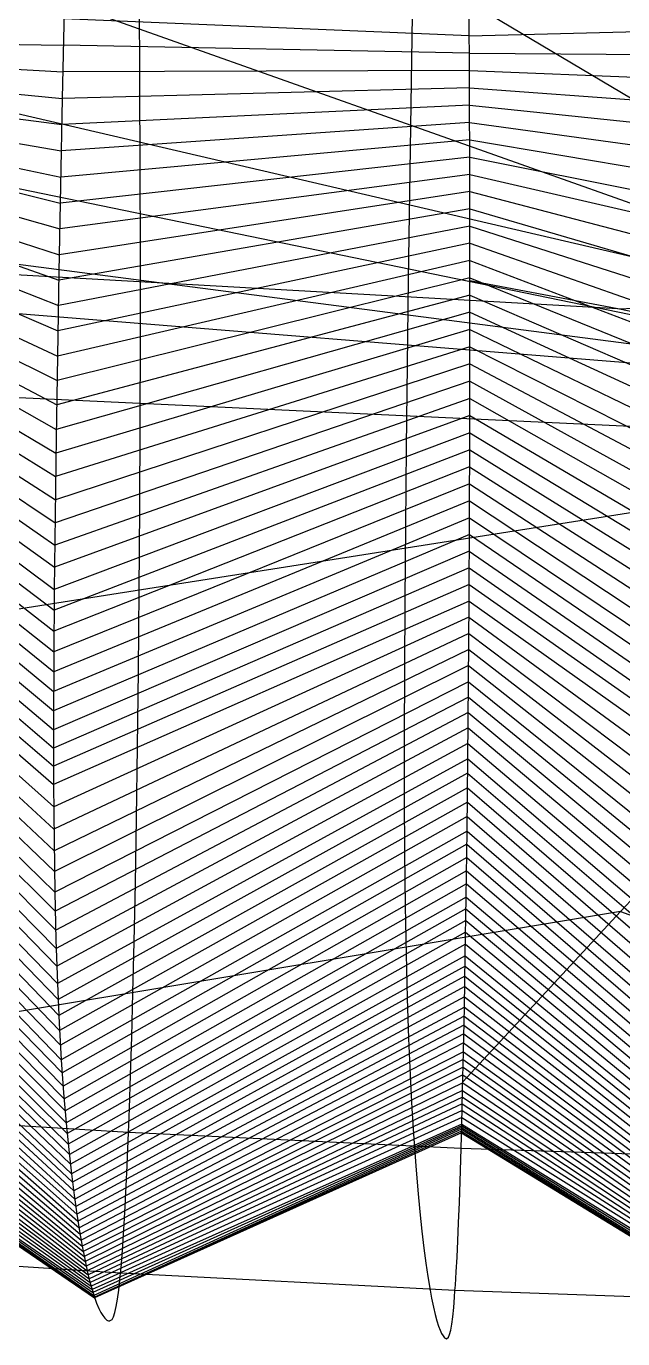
# Model space of a CAD drawing. Extents: x -483 to 483, y 0 to 271.
# Drawn here: x -128.5 to -75.7, y 2 to 118.3 of the extents above; entities that cross this region are included whole.
import ezdxf

# ---------------------------------------------------------------- set-up
doc = ezdxf.new("R2010")
doc.units = 0

msp = doc.modelspace()

# ---------------------------------------------------------------- linework, layer by layer
at = {"layer": 'default', "color": 30, "linetype": 'CONTINUOUS'}
msp.add_line((-36.129, 88.838, 703.288), (-153.186, 158.367, 435.962), dxfattribs=at)
at = {"layer": 'default', "color": 8, "linetype": 'CONTINUOUS'}
for p, q in [((-36.129, 88.838, 703.288), (-315.565, 153.848, 311.951)), ((-40.767, 85.692, 704.946), (-350.979, 149.457, 383.713)), ((-36.129, 88.838, 703.288), (-181.185, 140.264, 327.11)), ((-40.767, 85.692, 704.946), (-265.991, 114.892, 402.098)), ((-40.767, 85.692, 704.946), (-180.958, 96.986, 332.978)), ((-76.091, 93.263, 203.728), (-147.178, 97.245, 31.791)), ((-76.091, 93.263, 203.728), (-89.196, 95.723, 22.713)), ((-76.091, 93.263, 203.728), (-29.858, 94.956, 18.076)), ((-40.767, 85.692, 704.946), (-76.091, 93.263, 203.728)), ((-37.633, 81.059, 703.462), (-266.968, 91.838, 399.301)), ((-37.633, 81.059, 703.462), (-181.802, 58.383, 327.452)), ((-37.633, 81.059, 703.462), (-75.857, 39.86, 197.851)), ((-75.857, 39.86, 197.851), (-148.236, 27.837, 26.605)), ((-75.857, 39.86, 197.851), (-89.831, 24.776, 17.46)), ((-75.857, 39.86, 197.851), (-30.08, 23.234, 12.793))]:
    msp.add_line(p, q, dxfattribs=at)
at = {"layer": 'default', "color": 3, "linetype": 'CONTINUOUS'}
for p, q in [((-118.433, 113.322, 26.442), (-118.479, 120.939, 26.159)), ((-89.231, 112.815, 22.422), (-89.267, 120.505, 22.129)), ((-118.403, 105.742, 26.631), (-118.433, 113.322, 26.442)), ((-89.207, 105.163, 22.62), (-89.231, 112.815, 22.422)), ((-118.388, 98.176, 26.721), (-118.403, 105.742, 26.631)), ((-89.196, 97.524, 22.716), (-89.207, 105.163, 22.62)), ((-118.391, 90.612, 26.7), (-118.388, 98.176, 26.721)), ((-89.198, 89.889, 22.701), (-89.196, 97.524, 22.716)), ((-118.411, 83.07, 26.578), (-118.391, 90.612, 26.7)), ((-89.212, 82.274, 22.582), (-89.198, 89.889, 22.701)), ((-118.447, 75.608, 26.356), (-118.411, 83.07, 26.578)), ((-89.238, 74.74, 22.363), (-89.212, 82.274, 22.582)), ((-118.498, 68.3, 26.043), (-118.447, 75.608, 26.356)), ((-89.276, 67.361, 22.05), (-89.238, 74.74, 22.363)), ((-118.564, 61.225, 25.638), (-118.498, 68.3, 26.043)), ((-89.325, 60.219, 21.645), (-89.276, 67.361, 22.05)), ((-118.643, 54.468, 25.151), (-118.564, 61.225, 25.638)), ((-89.384, 53.397, 21.154), (-89.325, 60.219, 21.645)), ((-118.734, 48.126, 24.585), (-118.643, 54.468, 25.151)), ((-89.453, 46.993, 20.585), (-89.384, 53.397, 21.154)), ((-118.836, 42.34, 23.96), (-118.734, 48.126, 24.585)), ((-89.529, 41.152, 19.955), (-89.453, 46.993, 20.585)), ((-118.943, 37.188, 23.297), (-118.836, 42.34, 23.96)), ((-89.61, 35.95, 19.285), (-89.529, 41.152, 19.955)), ((-119.051, 32.681, 22.633), (-118.943, 37.188, 23.297)), ((-89.691, 31.399, 18.614), (-89.61, 35.95, 19.285)), ((-119.156, 28.768, 21.982), (-119.051, 32.681, 22.633)), ((-89.771, 27.448, 17.956), (-89.691, 31.399, 18.614)), ((-119.258, 25.377, 21.354), (-119.156, 28.768, 21.982)), ((-89.848, 24.024, 17.32), (-89.771, 27.448, 17.956)), ((-119.357, 22.421, 20.747), (-119.258, 25.377, 21.354)), ((-89.922, 21.04, 16.706), (-89.848, 24.024, 17.32)), ((-119.435, 20.29, 20.263), (-119.357, 22.421, 20.747)), ((-89.981, 18.887, 16.217), (-89.922, 21.04, 16.706))]:
    msp.add_line(p, q, dxfattribs=at)
at = {"layer": 'default', "color": 5, "linetype": 'CONTINUOUS'}
for p, q in [((-125.154, 119.726, -15.005), (-125.314, 111.893, -15.997)), ((-94.317, 119.249, -19.667), (-94.438, 111.341, -20.669)), ((-89.252, 117.429, 22.247), (-63.164, 118.106, -23.122)), ((-147.251, 116.98, 31.43), (-125.218, 116.593, -15.402)), ((-147.24, 115.475, 31.484), (-125.266, 114.243, -15.7)), ((-89.245, 115.891, 22.305), (-63.189, 115.718, -23.425)), ((-147.229, 113.97, 31.538), (-125.314, 111.893, -15.997)), ((-89.238, 114.353, 22.364), (-63.214, 113.329, -23.727)), ((-89.231, 112.815, 22.422), (-63.239, 110.94, -24.03)), ((-147.222, 112.473, 31.574), (-125.36, 109.569, -16.277)), ((-125.314, 111.893, -15.997), (-125.466, 104.146, -16.929)), ((-147.215, 110.975, 31.609), (-125.405, 107.245, -16.556)), ((-94.438, 111.341, -20.669), (-94.552, 103.519, -21.609)), ((-89.226, 111.285, 22.462), (-63.262, 108.577, -24.313)), ((-147.207, 109.477, 31.645), (-125.45, 104.921, -16.836)), ((-89.222, 109.754, 22.501), (-63.286, 106.215, -24.597)), ((-89.217, 108.224, 22.541), (-63.309, 103.852, -24.881)), ((-147.2, 107.98, 31.681), (-125.494, 102.621, -17.103)), ((-147.193, 106.482, 31.716), (-125.536, 100.333, -17.365)), ((-89.212, 106.694, 22.58), (-63.332, 101.514, -25.153)), ((-147.189, 104.988, 31.732), (-125.579, 98.045, -17.626)), ((-89.207, 105.163, 22.62), (-63.353, 99.188, -25.418)), ((-147.186, 103.493, 31.749), (-125.62, 95.775, -17.88)), ((-125.466, 104.146, -16.929), (-125.607, 96.52, -17.8)), ((-94.552, 103.519, -21.609), (-94.658, 95.819, -22.488)), ((-89.205, 103.635, 22.639), (-63.375, 96.862, -25.683)), ((-147.183, 101.998, 31.765), (-125.658, 93.54, -18.117)), ((-89.203, 102.108, 22.659), (-63.397, 94.555, -25.941)), ((-147.18, 100.503, 31.781), (-125.697, 91.305, -18.355)), ((-89.2, 100.58, 22.678), (-63.416, 92.282, -26.182)), ((-147.176, 99.008, 31.797), (-125.735, 89.069, -18.593)), ((-89.198, 99.052, 22.697), (-63.436, 90.01, -26.423)), ((-147.177, 97.514, 31.792), (-125.769, 86.905, -18.802)), ((-125.607, 96.52, -17.8), (-125.735, 89.069, -18.593)), ((-89.196, 97.524, 22.716), (-63.456, 87.738, -26.664)), ((-147.178, 96.02, 31.786), (-125.803, 84.74, -19.01)), ((-94.658, 95.819, -22.488), (-94.755, 88.297, -23.288)), ((-89.196, 95.997, 22.713), (-63.474, 85.537, -26.875)), ((-147.18, 94.525, 31.781), (-125.837, 82.576, -19.219)), ((-89.196, 94.47, 22.71), (-63.491, 83.337, -27.087)), ((-147.181, 93.031, 31.776), (-125.867, 80.474, -19.404)), ((-89.197, 92.943, 22.707), (-63.509, 81.137, -27.298)), ((-147.182, 91.537, 31.77), (-125.895, 78.402, -19.578)), ((-89.197, 91.416, 22.704), (-63.524, 78.999, -27.485)), ((-147.187, 90.047, 31.745), (-125.923, 76.331, -19.752)), ((-89.198, 89.889, 22.701), (-63.539, 76.894, -27.661)), ((-147.192, 88.557, 31.72), (-125.949, 74.295, -19.913)), ((-125.735, 89.069, -18.593), (-125.848, 81.855, -19.288)), ((-89.2, 88.366, 22.677), (-63.553, 74.788, -27.837)), ((-94.755, 88.297, -23.288), (-94.839, 81.012, -23.988)), ((-147.197, 87.067, 31.694), (-125.971, 72.332, -20.049)), ((-89.203, 86.843, 22.654), (-63.567, 72.719, -28)), ((-147.202, 85.577, 31.669), (-125.994, 70.369, -20.185)), ((-89.206, 85.32, 22.63), (-63.578, 70.723, -28.137)), ((-147.208, 84.087, 31.643), (-126.016, 68.405, -20.321)), ((-89.209, 83.797, 22.606), (-63.589, 68.727, -28.274)), ((-147.217, 82.612, 31.598), (-126.03, 66.559, -20.411)), ((-125.848, 81.855, -19.288), (-125.942, 74.95, -19.868)), ((-89.212, 82.274, 22.582), (-63.601, 66.732, -28.411)), ((-147.226, 81.138, 31.554), (-126.045, 64.712, -20.502)), ((-94.839, 81.012, -23.988), (-94.91, 74.041, -24.572)), ((-89.217, 80.767, 22.538), (-63.608, 64.855, -28.501)), ((-147.235, 79.664, 31.509), (-126.059, 62.866, -20.592)), ((-89.222, 79.261, 22.494), (-63.615, 62.978, -28.591)), ((-147.244, 78.19, 31.464), (-126.069, 61.099, -20.648)), ((-89.228, 77.754, 22.451), (-63.623, 61.101, -28.682)), ((-147.253, 76.715, 31.419), (-126.075, 59.371, -20.688)), ((-89.233, 76.247, 22.407), (-63.628, 59.304, -28.738)), ((-147.266, 75.272, 31.356), (-126.082, 57.643, -20.728)), ((-125.942, 74.95, -19.868), (-126.016, 68.405, -20.321)), ((-89.238, 74.74, 22.363), (-63.631, 57.548, -28.776)), ((-147.279, 73.828, 31.294), (-126.085, 55.954, -20.749)), ((-94.91, 74.041, -24.572), (-94.965, 67.433, -25.027)), ((-89.246, 73.264, 22.3), (-63.634, 55.791, -28.815)), ((-147.292, 72.384, 31.231), (-126.082, 54.346, -20.733)), ((-147.305, 70.94, 31.168), (-126.08, 52.737, -20.717)), ((-89.254, 71.789, 22.238), (-63.636, 54.075, -28.834)), ((-89.261, 70.313, 22.175), (-63.634, 52.44, -28.816)), ((-147.317, 69.496, 31.105), (-126.077, 51.128, -20.701)), ((-89.269, 68.837, 22.113), (-63.632, 50.805, -28.797)), ((-147.334, 68.099, 31.025), (-126.062, 49.141, -20.604)), ((-126.016, 68.405, -20.321), (-126.064, 62.251, -20.622)), ((-94.965, 67.433, -25.027), (-95.001, 61.219, -25.328)), ((-147.35, 66.701, 30.944), (-126.046, 47.154, -20.508)), ((-89.276, 67.361, 22.05), (-63.631, 49.17, -28.778)), ((-147.367, 65.303, 30.864), (-126.024, 45.243, -20.373)), ((-89.286, 65.933, 21.969), (-63.623, 47.15, -28.677)), ((-89.296, 64.504, 21.888), (-63.614, 45.131, -28.576)), ((-147.383, 63.906, 30.783), (-125.996, 43.409, -20.199)), ((-89.306, 63.076, 21.807), (-63.603, 43.189, -28.435)), ((-147.4, 62.508, 30.702), (-125.968, 41.575, -20.025)), ((-126.064, 62.251, -20.622), (-126.086, 56.491, -20.755)), ((-89.315, 61.647, 21.726), (-63.588, 41.324, -28.254)), ((-147.419, 61.173, 30.605), (-125.928, 39.89, -19.778)), ((-95.001, 61.219, -25.328), (-95.017, 55.404, -25.458)), ((-147.439, 59.839, 30.509), (-125.887, 38.205, -19.53)), ((-89.325, 60.219, 21.645), (-63.573, 39.46, -28.073)), ((-147.459, 58.504, 30.412), (-125.841, 36.59, -19.247)), ((-89.337, 58.854, 21.546), (-63.552, 37.748, -27.817)), ((-147.479, 57.169, 30.315), (-125.79, 35.044, -18.927)), ((-89.349, 57.49, 21.448), (-63.53, 36.035, -27.561)), ((-147.498, 55.834, 30.218), (-125.738, 33.499, -18.607)), ((-126.086, 56.491, -20.755), (-126.077, 51.128, -20.701)), ((-89.361, 56.126, 21.35), (-63.506, 34.394, -27.268)), ((-95.017, 55.404, -25.458), (-95.01, 49.99, -25.4)), ((-89.373, 54.761, 21.252), (-63.479, 32.824, -26.938)), ((-147.521, 54.581, 30.106), (-125.674, 32.087, -18.217)), ((-147.544, 53.328, 29.994), (-125.611, 30.674, -17.826)), ((-89.384, 53.397, 21.154), (-63.452, 31.254, -26.607)), ((-147.567, 52.075, 29.882), (-125.542, 29.323, -17.403)), ((-89.398, 52.116, 21.04), (-63.418, 29.819, -26.205)), ((-147.59, 50.822, 29.77), (-125.468, 28.032, -16.946)), ((-126.077, 51.128, -20.701), (-126.038, 46.161, -20.46)), ((-95.01, 49.99, -25.4), (-94.98, 44.975, -25.152)), ((-89.412, 50.836, 20.927), (-63.385, 28.383, -25.802)), ((-147.613, 49.57, 29.658), (-125.394, 26.741, -16.49)), ((-89.426, 49.555, 20.813), (-63.349, 27.01, -25.366)), ((-147.638, 48.427, 29.534), (-125.311, 25.568, -15.978)), ((-89.439, 48.274, 20.699), (-63.31, 25.699, -24.896)), ((-147.663, 47.284, 29.411), (-125.228, 24.395, -15.466)), ((-89.453, 46.993, 20.585), (-63.272, 24.387, -24.426)), ((-147.688, 46.141, 29.287), (-125.142, 23.279, -14.934)), ((-126.038, 46.161, -20.46), (-125.968, 41.575, -20.025)), ((-89.468, 45.825, 20.459), (-63.228, 23.196, -23.899)), ((-147.714, 44.998, 29.163), (-125.053, 22.219, -14.383)), ((-94.98, 44.975, -25.152), (-94.926, 40.346, -24.707)), ((-89.484, 44.657, 20.333), (-63.184, 22.004, -23.372)), ((-147.739, 43.855, 29.04), (-124.963, 21.159, -13.832)), ((-89.499, 43.488, 20.207), (-63.139, 20.87, -22.825)), ((-147.765, 42.837, 28.909), (-124.87, 20.206, -13.255)), ((-89.514, 42.32, 20.081), (-63.093, 19.794, -22.258)), ((-147.819, 40.802, 28.647), (-124.682, 18.35, -12.097)), ((-147.792, 41.82, 28.778), (-124.776, 19.252, -12.679)), ((-125.968, 41.575, -20.025), (-125.867, 37.362, -19.407)), ((-89.529, 41.152, 19.955), (-63.046, 18.717, -21.691)), ((-147.846, 39.784, 28.516), (-124.587, 17.498, -11.51)), ((-94.926, 40.346, -24.707), (-94.85, 36.093, -24.076)), ((-89.546, 40.111, 19.821), (-62.997, 17.749, -21.098)), ((-147.872, 38.767, 28.385), (-124.492, 16.646, -10.923)), ((-89.562, 39.071, 19.687), (-62.948, 16.78, -20.505)), ((-147.899, 37.876, 28.254), (-124.396, 15.885, -10.33)), ((-125.867, 37.362, -19.407), (-125.738, 33.499, -18.607)), ((-89.578, 38.031, 19.553), (-62.898, 15.864, -19.907)), ((-147.953, 36.096, 27.992), (-124.204, 14.407, -9.147)), ((-147.926, 36.986, 28.123), (-124.3, 15.125, -9.738)), ((-94.85, 36.093, -24.076), (-94.751, 32.194, -23.261)), ((-89.594, 36.991, 19.419), (-62.849, 14.999, -19.304)), ((-147.979, 35.205, 27.861), (-124.108, 13.731, -8.558)), ((-89.627, 35.04, 19.151), (-62.748, 13.361, -18.091)), ((-89.61, 35.95, 19.285), (-62.799, 14.134, -18.7)), ((-148.006, 34.315, 27.729), (-124.013, 13.055, -7.968)), ((-89.643, 34.13, 19.017), (-62.698, 12.589, -17.482)), ((-148.058, 32.769, 27.473), (-123.824, 11.859, -6.804)), ((-148.032, 33.542, 27.601), (-123.918, 12.457, -7.386)), ((-125.738, 33.499, -18.607), (-125.579, 29.968, -17.631)), ((-89.659, 33.22, 18.882), (-62.648, 11.86, -16.875)), ((-148.085, 31.996, 27.345), (-123.73, 11.295, -6.228)), ((-94.751, 32.194, -23.261), (-94.631, 28.63, -22.267)), ((-89.691, 31.399, 18.614), (-62.548, 10.488, -15.663)), ((-89.675, 32.309, 18.748), (-62.598, 11.174, -16.269)), ((-148.137, 30.45, 27.088), (-123.546, 10.237, -5.088)), ((-148.111, 31.223, 27.216), (-123.638, 10.766, -5.658)), ((-89.707, 30.609, 18.482), (-62.499, 9.881, -15.065)), ((-148.187, 29.11, 26.84), (-123.365, 9.306, -3.971)), ((-148.162, 29.78, 26.964), (-123.455, 9.771, -4.53)), ((-125.579, 29.968, -17.631), (-125.394, 26.741, -16.49)), ((-89.723, 29.819, 18.351), (-62.449, 9.273, -14.467)), ((-148.213, 28.441, 26.716), (-123.275, 8.869, -3.42)), ((-94.631, 28.63, -22.267), (-94.491, 25.373, -21.106)), ((-89.755, 28.238, 18.088), (-62.352, 8.164, -13.289)), ((-89.739, 29.029, 18.219), (-62.4, 8.701, -13.875)), ((-148.263, 27.101, 26.468), (-123.099, 8.052, -2.332)), ((-148.238, 27.771, 26.592), (-123.187, 8.46, -2.876)), ((-125.394, 26.741, -16.49), (-125.187, 23.808, -15.209)), ((-89.786, 26.763, 17.829), (-62.256, 7.154, -12.13)), ((-89.771, 27.448, 17.956), (-62.304, 7.627, -12.704)), ((-148.312, 25.933, 26.229), (-122.926, 7.337, -1.266)), ((-148.288, 26.517, 26.349), (-123.012, 7.695, -1.799)), ((-89.802, 26.079, 17.702), (-62.209, 6.682, -11.557)), ((-148.361, 24.765, 25.99), (-122.756, 6.694, -0.217)), ((-148.336, 25.349, 26.11), (-122.84, 7.004, -0.738)), ((-94.491, 25.373, -21.106), (-94.334, 22.413, -19.804)), ((-89.832, 24.709, 17.447), (-62.116, 5.824, -10.432)), ((-89.817, 25.394, 17.575), (-62.162, 6.238, -10.991)), ((-148.424, 23.339, 25.68), (-122.442, 5.658, 1.72)), ((-148.416, 23.508, 25.718), (-122.451, 5.685, 1.661)), ((-148.409, 23.676, 25.756), (-122.461, 5.712, 1.602)), ((-148.401, 23.845, 25.794), (-122.507, 5.857, 1.318)), ((-148.393, 24.013, 25.833), (-122.589, 6.121, 0.811)), ((-148.385, 24.182, 25.871), (-122.671, 6.385, 0.304)), ((-125.187, 23.808, -15.209), (-124.963, 21.159, -13.832)), ((-89.863, 23.427, 17.197), (-62.025, 5.047, -9.326)), ((-89.848, 24.024, 17.32), (-62.07, 5.41, -9.873)), ((-94.334, 22.413, -19.804), (-94.164, 19.74, -18.403)), ((-89.892, 22.233, 16.952), (-61.935, 4.346, -8.236)), ((-89.877, 22.83, 17.075), (-61.98, 4.685, -8.778)), ((-124.963, 21.159, -13.832), (-124.73, 18.775, -12.391)), ((-89.922, 21.04, 16.706), (-61.846, 3.718, -7.166)), ((-89.907, 21.636, 16.829), (-61.891, 4.032, -7.701)), ((-89.943, 20.277, 16.533), (-61.73, 3.002, -5.758)), ((-89.939, 20.43, 16.568), (-61.734, 3.021, -5.8)), ((-89.934, 20.582, 16.602), (-61.737, 3.04, -5.842)), ((-89.93, 20.735, 16.637), (-61.76, 3.183, -6.124)), ((-89.926, 20.887, 16.671), (-61.803, 3.451, -6.645)), ((-124.73, 18.775, -12.391), (-124.492, 16.646, -10.923)), ((-94.164, 19.74, -18.403), (-93.987, 17.334, -16.938)), ((-124.492, 16.646, -10.923), (-124.252, 14.745, -9.442)), ((-93.987, 17.334, -16.938), (-93.807, 15.185, -15.446)), ((-93.807, 15.185, -15.446), (-93.625, 13.267, -13.941)), ((-124.252, 14.745, -9.442), (-124.013, 13.055, -7.968)), ((-124.013, 13.055, -7.968), (-123.777, 11.56, -6.512)), ((-93.625, 13.267, -13.941), (-93.444, 11.563, -12.443)), ((-123.777, 11.56, -6.512), (-123.546, 10.237, -5.088)), ((-93.444, 11.563, -12.443), (-93.266, 10.054, -10.964)), ((-123.546, 10.237, -5.088), (-123.319, 9.073, -3.692)), ((-93.266, 10.054, -10.964), (-93.091, 8.719, -9.517)), ((-123.319, 9.073, -3.692), (-123.099, 8.052, -2.332)), ((-93.091, 8.719, -9.517), (-92.919, 7.545, -8.098)), ((-123.099, 8.052, -2.332), (-122.883, 7.159, -0.999)), ((-122.883, 7.159, -0.999), (-122.671, 6.385, 0.304)), ((-120.302, 6.325, 14.919), (-120.202, 7.253, 15.533)), ((-120.202, 7.253, 15.533), (-120.148, 7.833, 15.866)), ((-92.919, 7.545, -8.098), (-92.752, 6.516, -6.717)), ((-122.671, 6.385, 0.304), (-122.466, 5.725, 1.572)), ((-120.407, 5.534, 14.271), (-120.302, 6.325, 14.919)), ((-92.752, 6.516, -6.717), (-92.589, 5.615, -5.362)), ((-90.56, 5.722, 11.423), (-90.519, 6.308, 11.761)), ((-122.466, 5.725, 1.572), (-122.266, 5.171, 2.802)), ((-122.266, 5.171, 2.802), (-122.075, 4.721, 3.984)), ((-122.075, 4.721, 3.984), (-121.888, 4.361, 5.135)), ((-120.645, 4.359, 12.8), (-120.522, 4.877, 13.56)), ((-120.522, 4.877, 13.56), (-120.407, 5.534, 14.271)), ((-92.589, 5.615, -5.362), (-92.429, 4.834, -4.039)), ((-92.429, 4.834, -4.039), (-92.273, 4.169, -2.751)), ((-90.715, 3.985, 10.143), (-90.636, 4.785, 10.8)), ((-90.636, 4.785, 10.8), (-90.56, 5.722, 11.423)), ((-121.888, 4.361, 5.135), (-121.71, 4.075, 6.234)), ((-121.71, 4.075, 6.234), (-121.528, 3.853, 7.357)), ((-121.528, 3.853, 7.357), (-121.374, 3.69, 8.307)), ((-121.374, 3.69, 8.307), (-121.154, 3.6, 9.663)), ((-121.154, 3.6, 9.663), (-121.136, 3.605, 9.77)), ((-121.136, 3.605, 9.77), (-120.89, 3.725, 11.289)), ((-120.89, 3.725, 11.289), (-120.781, 3.975, 11.965)), ((-120.781, 3.975, 11.965), (-120.645, 4.359, 12.8)), ((-92.273, 4.169, -2.751), (-92.122, 3.611, -1.502)), ((-92.122, 3.611, -1.502), (-91.977, 3.157, -0.301)), ((-90.802, 3.322, 9.422), (-90.715, 3.985, 10.143)), ((-91.977, 3.157, -0.301), (-91.836, 2.795, 0.868)), ((-91.836, 2.795, 0.868), (-91.701, 2.507, 1.984)), ((-91.701, 2.507, 1.984), (-91.563, 2.284, 3.124)), ((-91.081, 2.157, 7.117), (-90.998, 2.411, 7.803)), ((-90.998, 2.411, 7.803), (-90.895, 2.798, 8.651)), ((-90.895, 2.798, 8.651), (-90.802, 3.322, 9.422)), ((-91.563, 2.284, 3.124), (-91.447, 2.12, 4.089)), ((-91.447, 2.12, 4.089), (-91.28, 2.03, 5.466)), ((-91.28, 2.03, 5.466), (-91.267, 2.035, 5.575)), ((-91.267, 2.035, 5.575), (-91.081, 2.157, 7.117))]:
    msp.add_line(p, q, dxfattribs=at)
at = {"layer": 'default', "color": 1, "linetype": 'CONTINUOUS'}
for p, q in [((-89.252, 117.429, 22.247), (-125.17, 118.943, -15.104)), ((-89.245, 115.891, 22.305), (-125.218, 116.593, -15.402)), ((-89.238, 114.353, 22.364), (-125.266, 114.243, -15.7)), ((-89.231, 112.815, 22.422), (-125.314, 111.893, -15.997)), ((-89.226, 111.285, 22.462), (-125.36, 109.569, -16.277)), ((-89.222, 109.754, 22.501), (-125.405, 107.245, -16.556)), ((-89.217, 108.224, 22.541), (-125.45, 104.921, -16.836)), ((-89.212, 106.694, 22.58), (-125.494, 102.621, -17.103)), ((-89.207, 105.163, 22.62), (-125.536, 100.333, -17.365)), ((-89.205, 103.635, 22.639), (-125.579, 98.045, -17.626)), ((-89.203, 102.108, 22.659), (-125.62, 95.775, -17.88)), ((-89.2, 100.58, 22.678), (-125.658, 93.54, -18.117)), ((-89.198, 99.052, 22.697), (-125.697, 91.305, -18.355)), ((-89.196, 97.524, 22.716), (-125.735, 89.069, -18.593)), ((-89.196, 95.997, 22.713), (-125.769, 86.905, -18.802)), ((-89.196, 94.47, 22.71), (-125.803, 84.74, -19.01)), ((-89.197, 92.943, 22.707), (-125.837, 82.576, -19.219)), ((-89.197, 91.416, 22.704), (-125.867, 80.474, -19.404)), ((-89.198, 89.889, 22.701), (-125.895, 78.402, -19.578)), ((-89.2, 88.366, 22.677), (-125.923, 76.331, -19.752)), ((-89.203, 86.843, 22.654), (-125.949, 74.295, -19.913)), ((-89.206, 85.32, 22.63), (-125.971, 72.332, -20.049)), ((-89.209, 83.797, 22.606), (-125.994, 70.369, -20.185)), ((-89.212, 82.274, 22.582), (-126.016, 68.405, -20.321)), ((-89.217, 80.767, 22.538), (-126.03, 66.559, -20.411)), ((-89.222, 79.261, 22.494), (-126.045, 64.712, -20.502)), ((-89.228, 77.754, 22.451), (-126.059, 62.866, -20.592)), ((-89.233, 76.247, 22.407), (-126.069, 61.099, -20.648)), ((-89.238, 74.74, 22.363), (-126.075, 59.371, -20.688)), ((-89.246, 73.264, 22.3), (-126.082, 57.643, -20.728)), ((-89.254, 71.789, 22.238), (-126.085, 55.954, -20.749)), ((-89.261, 70.313, 22.175), (-126.082, 54.346, -20.733)), ((-89.269, 68.837, 22.113), (-126.08, 52.737, -20.717)), ((-89.276, 67.361, 22.05), (-126.077, 51.128, -20.701)), ((-89.286, 65.933, 21.969), (-126.062, 49.141, -20.604)), ((-89.296, 64.504, 21.888), (-126.046, 47.154, -20.508)), ((-89.306, 63.076, 21.807), (-126.024, 45.243, -20.373)), ((-89.315, 61.647, 21.726), (-125.996, 43.409, -20.199)), ((-89.325, 60.219, 21.645), (-125.968, 41.575, -20.025)), ((-89.337, 58.854, 21.546), (-125.928, 39.89, -19.778)), ((-89.349, 57.49, 21.448), (-125.887, 38.205, -19.53)), ((-89.361, 56.126, 21.35), (-125.841, 36.59, -19.247)), ((-89.373, 54.761, 21.252), (-125.79, 35.044, -18.927)), ((-89.384, 53.397, 21.154), (-125.738, 33.499, -18.607)), ((-89.398, 52.116, 21.04), (-125.674, 32.087, -18.217)), ((-89.412, 50.836, 20.927), (-125.611, 30.674, -17.826)), ((-89.426, 49.555, 20.813), (-125.542, 29.323, -17.403)), ((-89.439, 48.274, 20.699), (-125.468, 28.032, -16.946)), ((-89.453, 46.993, 20.585), (-125.394, 26.741, -16.49)), ((-89.468, 45.825, 20.459), (-125.311, 25.568, -15.978)), ((-89.484, 44.657, 20.333), (-125.228, 24.395, -15.466)), ((-89.499, 43.488, 20.207), (-125.142, 23.279, -14.934)), ((-89.514, 42.32, 20.081), (-125.053, 22.219, -14.383)), ((-89.529, 41.152, 19.955), (-124.963, 21.159, -13.832)), ((-89.546, 40.111, 19.821), (-124.87, 20.206, -13.255)), ((-89.562, 39.071, 19.687), (-124.776, 19.252, -12.679)), ((-89.578, 38.031, 19.553), (-124.682, 18.35, -12.097)), ((-89.594, 36.991, 19.419), (-124.587, 17.498, -11.51)), ((-89.61, 35.95, 19.285), (-124.492, 16.646, -10.923)), ((-89.627, 35.04, 19.151), (-124.396, 15.885, -10.33)), ((-89.643, 34.13, 19.017), (-124.3, 15.125, -9.738)), ((-89.659, 33.22, 18.882), (-124.204, 14.407, -9.147)), ((-89.675, 32.309, 18.748), (-124.108, 13.731, -8.558)), ((-89.691, 31.399, 18.614), (-124.013, 13.055, -7.968)), ((-89.707, 30.609, 18.482), (-123.918, 12.457, -7.386)), ((-89.723, 29.819, 18.351), (-123.824, 11.859, -6.804)), ((-89.739, 29.029, 18.219), (-123.73, 11.295, -6.228)), ((-89.755, 28.238, 18.088), (-123.638, 10.766, -5.658)), ((-89.771, 27.448, 17.956), (-123.546, 10.237, -5.088)), ((-89.786, 26.763, 17.829), (-123.455, 9.771, -4.53)), ((-89.802, 26.079, 17.702), (-123.365, 9.306, -3.971)), ((-89.817, 25.394, 17.575), (-123.275, 8.869, -3.42)), ((-89.832, 24.709, 17.447), (-123.187, 8.46, -2.876)), ((-89.848, 24.024, 17.32), (-123.099, 8.052, -2.332)), ((-89.863, 23.427, 17.197), (-123.012, 7.695, -1.799)), ((-89.877, 22.83, 17.075), (-122.926, 7.337, -1.266)), ((-89.892, 22.233, 16.952), (-122.84, 7.004, -0.738)), ((-119.435, 20.29, 20.263), (-148.482, 22.077, 25.395)), ((-89.907, 21.636, 16.829), (-122.756, 6.694, -0.217)), ((-89.922, 21.04, 16.706), (-122.671, 6.385, 0.304)), ((-89.926, 20.887, 16.671), (-122.589, 6.121, 0.811)), ((-89.93, 20.735, 16.637), (-122.507, 5.857, 1.318)), ((-89.934, 20.582, 16.602), (-122.461, 5.712, 1.602)), ((-89.939, 20.43, 16.568), (-122.451, 5.685, 1.661)), ((-89.943, 20.277, 16.533), (-122.442, 5.658, 1.72)), ((-119.554, 17.374, 19.531), (-119.435, 20.29, 20.263)), ((-89.981, 18.887, 16.217), (-119.435, 20.29, 20.263)), ((-90.071, 15.943, 15.476), (-89.981, 18.887, 16.217)), ((-60.157, 17.878, 13.299), (-89.981, 18.887, 16.217)), ((-119.637, 15.555, 19.018), (-119.554, 17.374, 19.531)), ((-119.728, 13.771, 18.457), (-119.637, 15.555, 19.018)), ((-90.133, 14.107, 14.956), (-90.071, 15.943, 15.476)), ((-90.202, 12.305, 14.388), (-90.133, 14.107, 14.956)), ((-119.82, 12.181, 17.892), (-119.728, 13.771, 18.457)), ((-119.912, 10.753, 17.319), (-119.82, 12.181, 17.892)), ((-90.271, 10.7, 13.815), (-90.202, 12.305, 14.388)), ((-120.008, 9.468, 16.733), (-119.912, 10.753, 17.319)), ((-90.341, 9.257, 13.234), (-90.271, 10.7, 13.815)), ((-120.148, 7.833, 15.866), (-149.364, 9.776, 21.072)), ((-120.104, 8.304, 16.137), (-120.008, 9.468, 16.733)), ((-120.148, 7.833, 15.866), (-120.104, 8.304, 16.137)), ((-90.413, 7.959, 12.64), (-90.341, 9.257, 13.234)), ((-90.519, 6.308, 11.761), (-120.148, 7.833, 15.866)), ((-90.486, 6.784, 12.036), (-90.413, 7.959, 12.64)), ((-90.519, 6.308, 11.761), (-90.486, 6.784, 12.036)), ((-60.528, 5.21, 8.803), (-90.519, 6.308, 11.761))]:
    msp.add_line(p, q, dxfattribs=at)

doc.saveas('drawing.dxf')
